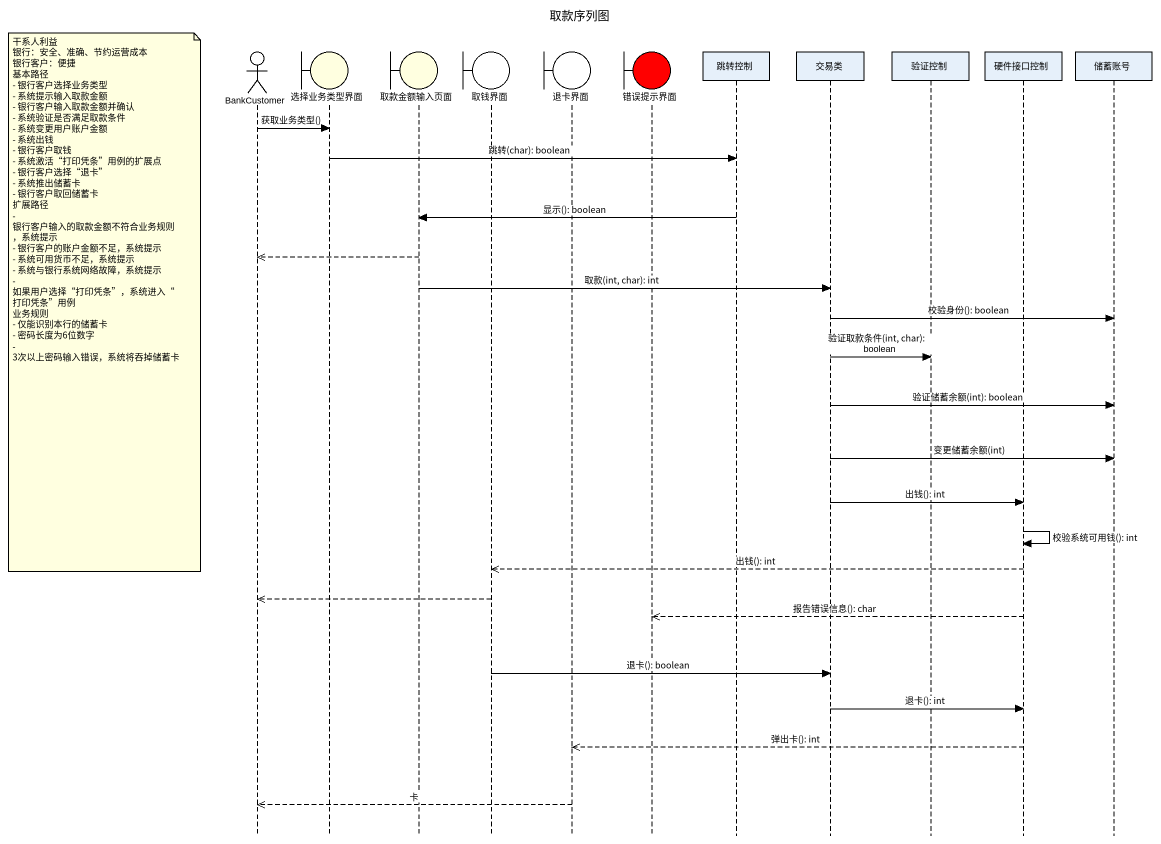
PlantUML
@startuml
title 取款序列图
hide footbox
actor BankCustomer
boundary 选择业务类型界面 #FFFFE0
boundary 取款金额输入页面 #FFFFE0
boundary 取钱界面
boundary 退卡界面
boundary 错误提示界面 #FF0000
participant 跳转控制
participant 交易类
participant 验证控制
participant 硬件接口控制
participant 储蓄账号

BankCustomer -> 选择业务类型界面 : 获取业务类型()
选择业务类型界面 -> 跳转控制 : 跳转(char): boolean
跳转控制 -> 取款金额输入页面 : 显示(): boolean
取款金额输入页面 -->> BankCustomer
取款金额输入页面 -> 交易类 : 取款(int, char): int
note left of BankCustomer
  干系人利益
  银行：安全、准确、节约运营成本
  银行客户：便捷
  基本路径
  - 银行客户选择业务类型
  - 系统提示输入取款金额
  - 银行客户输入取款金额并确认
  - 系统验证是否满足取款条件
  - 系统变更用户账户金额
  - 系统出钱
  - 银行客户取钱
  - 系统激活“打印凭条”用例的扩展点
  - 银行客户选择“退卡”
  - 系统推出储蓄卡
  - 银行客户取回储蓄卡
  扩展路径
  - 银行客户输入的取款金额不符合业务规则，系统提示
  - 银行客户的账户金额不足，系统提示
  - 系统可用货币不足，系统提示
  - 系统与银行系统网络故障，系统提示
  - 如果用户选择“打印凭条”，系统进入“打印凭条”用例
  业务规则
  - 仅能识别本行的储蓄卡
  - 密码长度为6位数字
  - 3次以上密码输入错误，系统将吞掉储蓄卡
end note
交易类 -> 储蓄账号 : 校验身份(): boolean
交易类 -> 验证控制 : 验证取款条件(int, char): boolean
交易类 -> 储蓄账号 : 验证储蓄余额(int): boolean
交易类 -> 储蓄账号 : 变更储蓄余额(int)
交易类 -> 硬件接口控制 : 出钱(): int
硬件接口控制 -> 硬件接口控制 : 校验系统可用钱(): int
硬件接口控制 -->> 取钱界面 : 出钱(): int
取钱界面 -->> BankCustomer
硬件接口控制 -->> 错误提示界面 : 报告错误信息(): char
取钱界面 -> 交易类 : 退卡(): boolean
交易类 -> 硬件接口控制 : 退卡(): int
硬件接口控制 -->> 退卡界面 : 弹出卡(): int
退卡界面 -->> BankCustomer : 卡
@enduml
